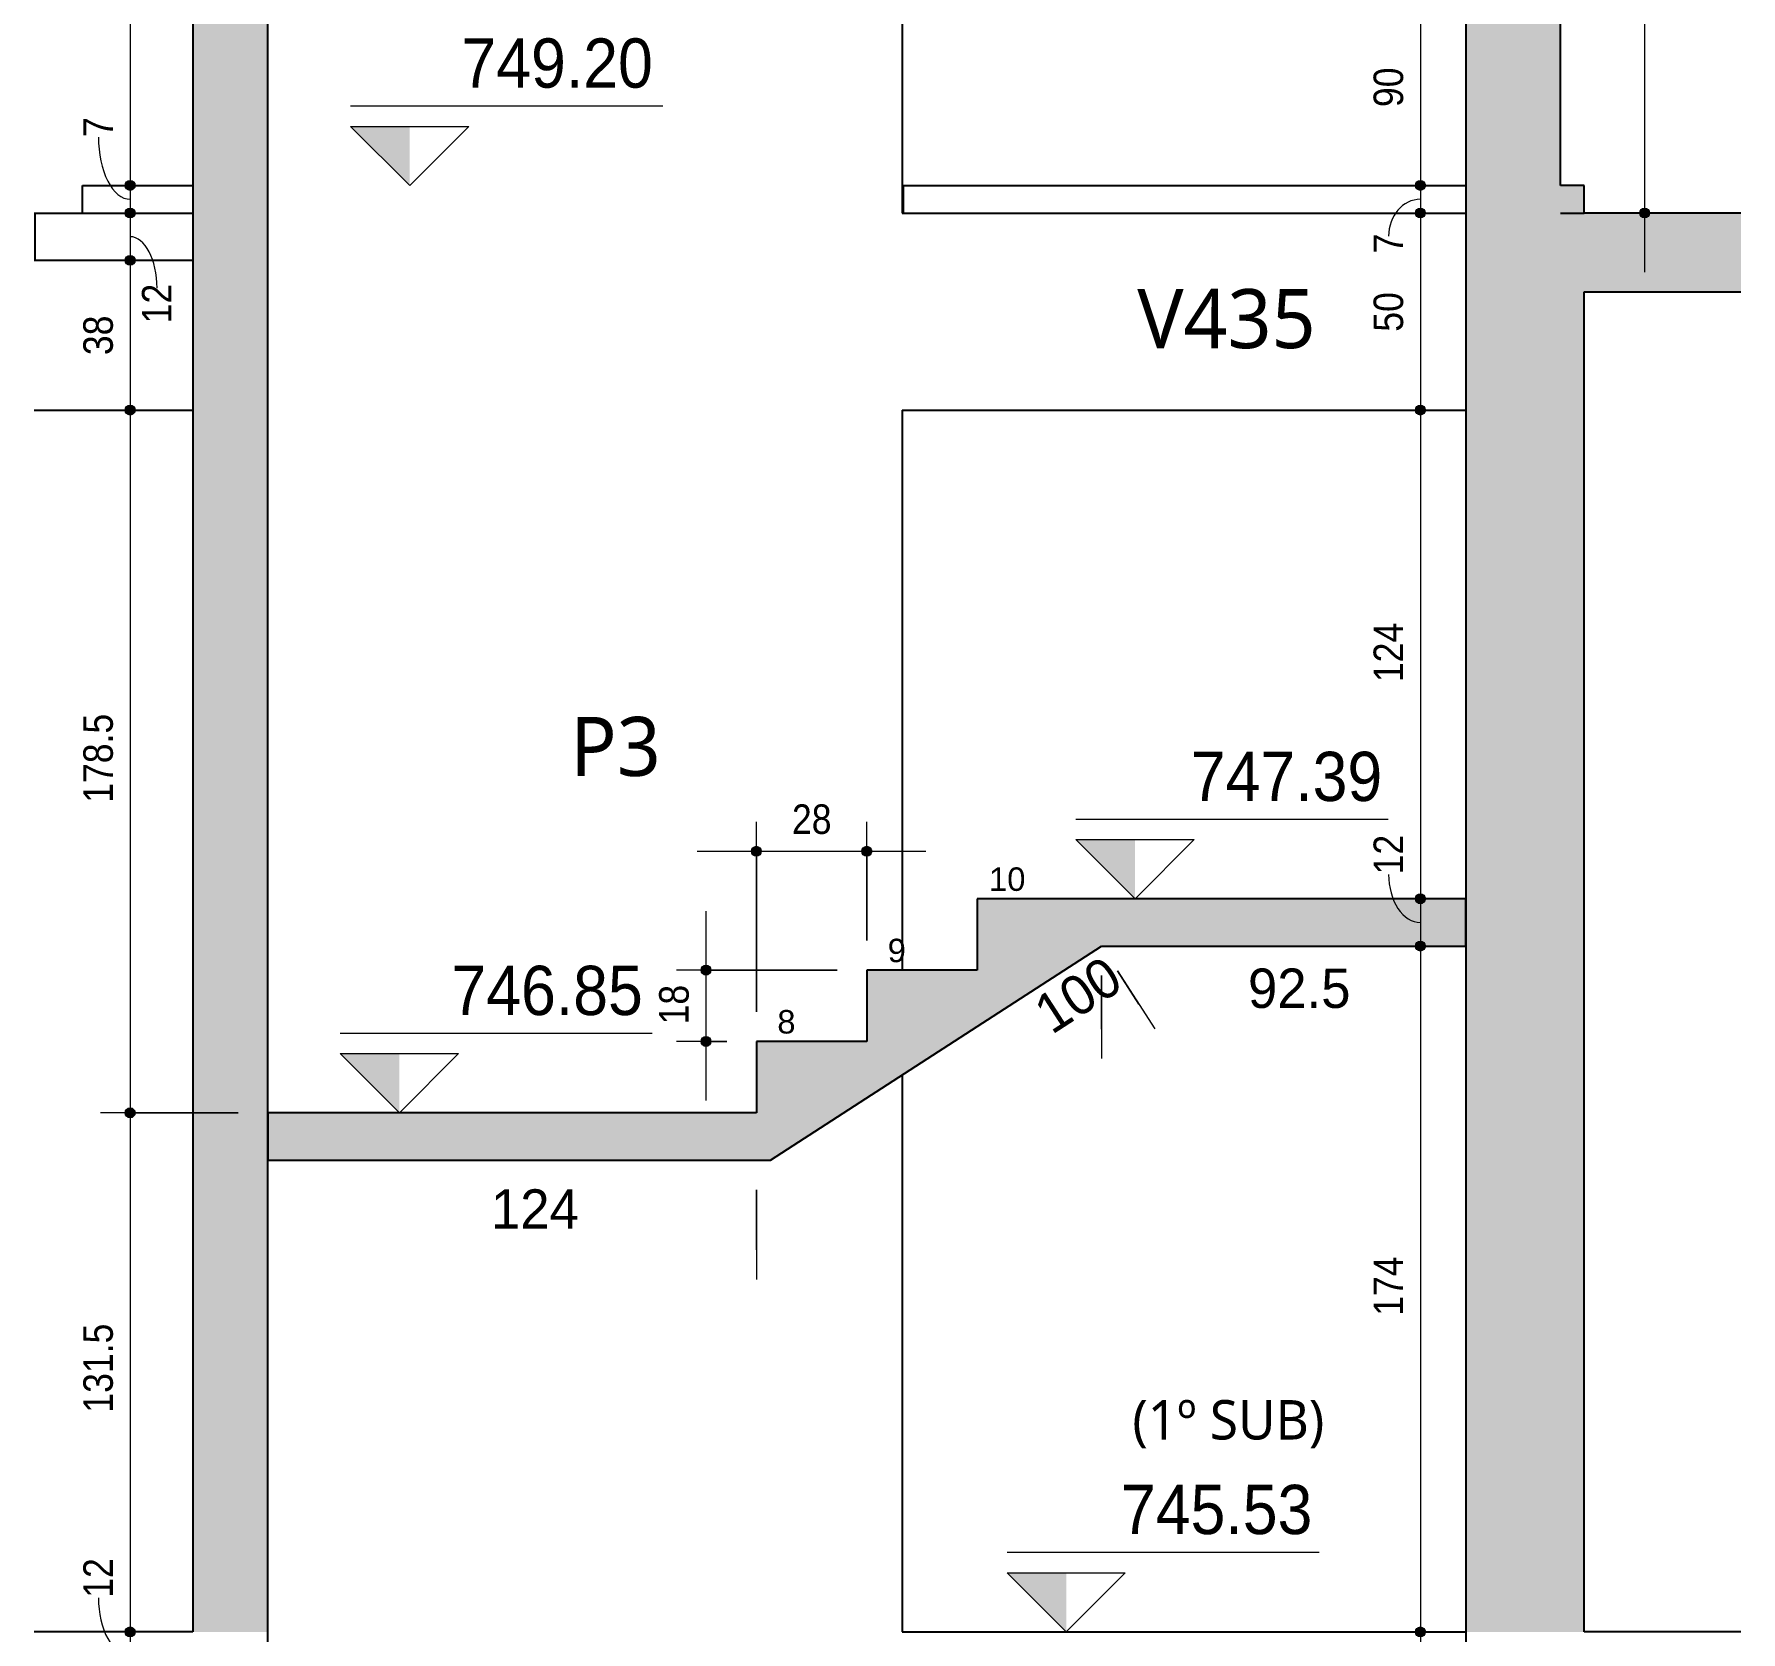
# Model space of a CAD drawing. Header units: centimetres. Extents: x -2136 to 34701, y -1430 to 84208.
# Drawn here: x 29705 to 30138.1, y 74553 to 74958.4 of the extents above; entities that cross this region are included whole.
import ezdxf

# ---------------------------------------------------------------- set-up
doc = ezdxf.new("R2010")
doc.units = ezdxf.units.CM
for name, color, linetype, lineweight in [('A-ANNO-DIMS', 7, 'Continuous', 9), ('A-ANNO-DIMS-50', 7, 'Continuous', 9), ('A-FLOR', 7, 'Continuous', 18), ('G-ANNO-DIMS', 7, 'Continuous', 9), ('G-ANNO-TEXT', 7, 'Continuous', 9), ('S-BEAM', 7, 'Continuous', 18), ('S-BEAM-IDEN', 7, 'Continuous', 9), ('S-COLS', 7, 'Continuous', 18), ('S-COLS-IDEN', 7, 'Continuous', 9), ('S-STRS', 7, 'Continuous', 18), ('S-STRS-ANNO', 7, 'Continuous', 18)]:
    doc.layers.add(name, color=color, linetype=linetype, lineweight=lineweight)
doc.styles.add('Arial', font='arial.ttf', dxfattribs={"height": 5.953125})
doc.styles.add('Fira Sans', font='FiraSans-Regular.ttf', dxfattribs={"width": 0.95, "height": 12.5})
doc.styles.add('Fira Sans_1', font='FiraSans-Regular.ttf', dxfattribs={"height": 10})
doc.styles.add('Fira Sans_2', font='FiraSans-Regular.ttf', dxfattribs={"width": 0.9, "height": 7.5})
doc.styles.add('Gadugi', font='gadugi.ttf', dxfattribs={"height": 15})
doc.styles.add('Gadugi_1', font='gadugi.ttf', dxfattribs={"height": 10})
doc.dimstyles.new('PED_R80_1_5mm_ACIMA_As_ESQ__R00_1', dxfattribs={"dimscale": 30.48, "dimtxt": 10.229846, "dimasz": 0.328084, "dimexe": 0.246063, "dimexo": 0.246063, "dimgap": 0.049213, "dimtad": 1, "dimdec": 1, "dimrnd": 0.5, "dimdsep": 46, "dimtxsty": 'Fira Sans_2', "dimblk1": 'DOTSMALL', "dimblk2": 'DOTSMALL', "dimsah": 1, "dimcen": 0.09, "dimdle": 0.492126, "dimazin": 0, "dimtfac": 1, "dimtdec": 4, "dimtix": 1, "dimtmove": 1, "dimatfit": 3, "dimfxl": 1, "dimtvp": 1, "dimtolj": 1, "dimtzin": 0, "dimarcsym": 2})
doc.dimstyles.new('PED_R80_1_5mm_ACIMA_As_ESQ__R00_2', dxfattribs={"dimscale": 30.48, "dimtxt": 10.229846, "dimasz": 0.328084, "dimexe": 0.246063, "dimexo": 0.246063, "dimgap": 0.049213, "dimtad": 1, "dimdec": 1, "dimrnd": 0.5, "dimdsep": 46, "dimtxsty": 'Fira Sans_2', "dimblk1": 'DOTSMALL', "dimblk2": 'DOTSMALL', "dimsah": 1, "dimcen": 0.09, "dimdle": 0.492126, "dimazin": 0, "dimtfac": 1, "dimtdec": 4, "dimtix": 1, "dimtmove": 2, "dimatfit": 3, "dimfxl": 1, "dimtvp": 1, "dimtolj": 1, "dimtzin": 0, "dimarcsym": 2})
doc.dimstyles.new('PED_R80_1_5mm_ACIMA_As_ESQ__R00_4', dxfattribs={"dimscale": 30.48, "dimtxt": 10.229846, "dimasz": 0.328084, "dimexe": 0.246063, "dimexo": 0.246063, "dimgap": 0.049213, "dimtad": 1, "dimdec": 1, "dimrnd": 0.5, "dimdsep": 46, "dimtxsty": 'Fira Sans_2', "dimblk1": 'DOTSMALL', "dimblk2": 'DOTSMALL', "dimsah": 1, "dimcen": 0.09, "dimdle": 0.492126, "dimazin": 0, "dimtfac": 1, "dimtdec": 4, "dimtix": 1, "dimtmove": 0, "dimatfit": 3, "dimfxl": 1, "dimtvp": 1, "dimtolj": 1, "dimtzin": 0, "dimarcsym": 2})
doc.dimstyles.new('PED_R80_2_0mm_ACIMA_As_ESQ__SEM_LINHA_R00_1', dxfattribs={"dimscale": 30.48, "dimtxt": 13.639794, "dimasz": 0.04101, "dimexe": 0.246063, "dimexo": 0.246063, "dimgap": 0.049213, "dimtad": 0, "dimjust": 2, "dimdec": 1, "dimrnd": 0.5, "dimdsep": 46, "dimtxsty": 'Fira Sans_1', "dimblk1": 'NONE', "dimblk2": 'DOTSMALL', "dimsah": 1, "dimcen": 0.09, "dimdle": 0.492126, "dimse1": 1, "dimsd1": 1, "dimsd2": 1, "dimazin": 0, "dimtfac": 1, "dimtdec": 4, "dimtix": 1, "dimtmove": 2, "dimatfit": 3, "dimfxl": 1, "dimtvp": 1, "dimtolj": 1, "dimtzin": 0, "dimarcsym": 2})

# ---------------------------------------------------------------- blocks, each defined once
blk = doc.blocks.new('Elevações de ponto - SIMBOLO DE NÍVEL-CORTE-2219088-CT 009 K - CORTE E2-E2')
at = {"layer": 'G-ANNO-DIMS'}
blk.add_hatch(color=256, dxfattribs=at).paths.add_polyline_path([(375.2, 73817.56), (375.2, 73802.56), (360.2, 73817.56)], flags=0)
for p, q in [((439.39, 73822.65), (360.2, 73822.65)), ((375.2, 73802.56), (360.2, 73817.56)), ((360.2, 73817.56), (390.2, 73817.56)), ((390.2, 73817.56), (375.2, 73802.56))]:
    blk.add_line(p, q, dxfattribs=at)
blk = doc.blocks.new('DIMBLOCK898-CT 009 K - CORTE E2-E2')
at = {"layer": 'A-ANNO-DIMS-50', "true_color": 0x000032}
h = blk.add_hatch(color=178, dxfattribs=at)
edge = h.paths.add_edge_path(flags=0)
edge.add_arc((29729.35, 75192.01), 1.25, 0, 360)
h = blk.add_hatch(color=178, dxfattribs=at)
edge = h.paths.add_edge_path(flags=0)
edge.add_arc((29729.35, 74920), 1.25, 0, 360)
at = {"layer": 'A-ANNO-DIMS-50', "color": 178, "true_color": 0x000032}
for p, q in [((29723.61, 75192.01), (29736.85, 75192.01)), ((29729.35, 75192.01), (29723.61, 75192.01)), ((29729.35, 75192.01), (29729.35, 74920)), ((29723.61, 74920), (29736.85, 74920)), ((29729.35, 74920), (29723.61, 74920))]:
    blk.add_line(p, q, dxfattribs=at)
for centre in [(29729.35, 75192.01), (29729.35, 74920)]:
    blk.add_circle(centre, 1.25, dxfattribs=at)
at = {"layer": 'A-ANNO-DIMS-50', "color": 0, "insert": (29717.46, 75049.12), "char_height": 7.5, "width": 16.5251, "attachment_point": 1, "rotation": 90, "line_spacing_factor": 1.049215, "style": 'Fira Sans_2'}
blk.add_mtext('272', dxfattribs=at)
blk = doc.blocks.new('_DotSmall')
at = {"color": 0, "linetype": 'ByBlock', "const_width": 0.5}
blk.add_lwpolyline([(-0.0625, 0, 1), (0.0625, 0, 1)], format="xyb", close=True, dxfattribs=at)
blk = doc.blocks.new('DIMBLOCK899-CT 009 K - CORTE E2-E2')
at = {"layer": 'A-ANNO-DIMS-50', "true_color": 0x000032}
h = blk.add_hatch(color=178, dxfattribs=at)
edge = h.paths.add_edge_path(flags=0)
edge.add_arc((29729.35, 74920), 1.25, 0, 360)
h = blk.add_hatch(color=178, dxfattribs=at)
edge = h.paths.add_edge_path(flags=0)
edge.add_arc((29729.35, 74913), 1.25, 0, 360)
at = {"layer": 'A-ANNO-DIMS-50', "color": 178, "true_color": 0x000032}
for p, q in [((29723.61, 74920), (29736.85, 74920)), ((29729.35, 74920), (29723.61, 74920)), ((29729.35, 74920), (29729.35, 74913)), ((29723.61, 74913), (29736.85, 74913)), ((29729.35, 74913), (29723.61, 74913))]:
    blk.add_line(p, q, dxfattribs=at)
for centre in [(29729.35, 74920), (29729.35, 74913)]:
    blk.add_circle(centre, 1.25, dxfattribs=at)
blk.add_ellipse((29729.35, 74932.29), major_axis=(0, 15.79), ratio=0.510207, start_param=1.570796, end_param=3.141593, dxfattribs=at)
at = {"layer": 'A-ANNO-DIMS-50', "color": 0, "insert": (29717.46, 74932.29), "char_height": 7.5, "width": 5.1936, "attachment_point": 1, "rotation": 90, "line_spacing_factor": 1.049215, "style": 'Fira Sans_2'}
blk.add_mtext('7', dxfattribs=at)
blk = doc.blocks.new('DIMBLOCK900-CT 009 K - CORTE E2-E2')
at = {"layer": 'A-ANNO-DIMS-50', "true_color": 0x000032}
h = blk.add_hatch(color=178, dxfattribs=at)
edge = h.paths.add_edge_path(flags=0)
edge.add_arc((29729.35, 74913), 1.25, 0, 360)
h = blk.add_hatch(color=178, dxfattribs=at)
edge = h.paths.add_edge_path(flags=0)
edge.add_arc((29729.35, 74901), 1.25, 0, 360)
at = {"layer": 'A-ANNO-DIMS-50', "color": 178, "true_color": 0x000032}
for p, q in [((29723.61, 74913), (29736.85, 74913)), ((29729.35, 74913), (29723.61, 74913)), ((29729.35, 74913), (29729.35, 74901)), ((29723.61, 74901), (29736.85, 74901)), ((29729.35, 74901), (29723.61, 74901))]:
    blk.add_line(p, q, dxfattribs=at)
for centre in [(29729.35, 74913), (29729.35, 74901)]:
    blk.add_circle(centre, 1.25, dxfattribs=at)
blk.add_ellipse((29729.35, 74893.94), major_axis=(0, 13.06), ratio=0.522267, start_param=4.712389, end_param=6.283185, dxfattribs=at)
at = {"layer": 'A-ANNO-DIMS-50', "color": 0, "insert": (29732.34, 74885.02), "char_height": 7.5, "width": 10.702, "attachment_point": 1, "rotation": 90, "line_spacing_factor": 1.049215, "style": 'Fira Sans_2'}
blk.add_mtext('12', dxfattribs=at)
blk = doc.blocks.new('DIMBLOCK901-CT 009 K - CORTE E2-E2')
at = {"layer": 'A-ANNO-DIMS-50', "true_color": 0x000032}
h = blk.add_hatch(color=178, dxfattribs=at)
edge = h.paths.add_edge_path(flags=0)
edge.add_arc((29729.35, 74901), 1.25, 0, 360)
h = blk.add_hatch(color=178, dxfattribs=at)
edge = h.paths.add_edge_path(flags=0)
edge.add_arc((29729.35, 74863), 1.25, 0, 360)
at = {"layer": 'A-ANNO-DIMS-50', "color": 178, "true_color": 0x000032}
for p, q in [((29723.61, 74901), (29736.85, 74901)), ((29729.35, 74901), (29723.61, 74901)), ((29729.35, 74901), (29729.35, 74863)), ((29723.61, 74863), (29736.85, 74863)), ((29729.35, 74863), (29723.61, 74863))]:
    blk.add_line(p, q, dxfattribs=at)
for centre in [(29729.35, 74901), (29729.35, 74863)]:
    blk.add_circle(centre, 1.25, dxfattribs=at)
at = {"layer": 'A-ANNO-DIMS-50', "color": 0, "insert": (29717.46, 74876.95), "char_height": 7.5, "width": 12.1184, "attachment_point": 1, "rotation": 90, "line_spacing_factor": 1.049215, "style": 'Fira Sans_2'}
blk.add_mtext('38', dxfattribs=at)
blk = doc.blocks.new('DIMBLOCK902-CT 009 K - CORTE E2-E2')
at = {"layer": 'A-ANNO-DIMS-50', "true_color": 0x000032}
h = blk.add_hatch(color=178, dxfattribs=at)
edge = h.paths.add_edge_path(flags=0)
edge.add_arc((29729.35, 74863), 1.25, 0, 360)
h = blk.add_hatch(color=178, dxfattribs=at)
edge = h.paths.add_edge_path(flags=0)
edge.add_arc((29729.35, 74684.7), 1.25, 0, 360)
at = {"layer": 'A-ANNO-DIMS-50', "color": 178, "true_color": 0x000032}
for p, q in [((29723.61, 74863), (29736.85, 74863)), ((29729.35, 74863), (29723.61, 74863)), ((29729.35, 74863), (29729.35, 74684.7)), ((29756.76, 74684.7), (29721.85, 74684.7)), ((29729.35, 74684.7), (29756.76, 74684.7))]:
    blk.add_line(p, q, dxfattribs=at)
for centre in [(29729.35, 74863), (29729.35, 74684.7)]:
    blk.add_circle(centre, 1.25, dxfattribs=at)
at = {"layer": 'A-ANNO-DIMS-50', "color": 0, "insert": (29717.46, 74763.36), "char_height": 7.5, "width": 25.1812, "attachment_point": 1, "rotation": 90, "line_spacing_factor": 1.049215, "style": 'Fira Sans_2'}
blk.add_mtext('178.5', dxfattribs=at)
blk = doc.blocks.new('DIMBLOCK903-CT 009 K - CORTE E2-E2')
at = {"layer": 'A-ANNO-DIMS-50', "true_color": 0x000032}
h = blk.add_hatch(color=178, dxfattribs=at)
edge = h.paths.add_edge_path(flags=0)
edge.add_arc((29729.35, 74684.7), 1.25, 0, 360)
h = blk.add_hatch(color=178, dxfattribs=at)
edge = h.paths.add_edge_path(flags=0)
edge.add_arc((29729.35, 74553), 1.25, 0, 360)
at = {"layer": 'A-ANNO-DIMS-50', "color": 178, "true_color": 0x000032}
for p, q in [((29756.76, 74684.7), (29721.85, 74684.7)), ((29729.35, 74684.7), (29729.35, 74553)), ((29729.35, 74684.7), (29756.76, 74684.7)), ((29723.61, 74553), (29736.85, 74553)), ((29729.35, 74553), (29723.61, 74553))]:
    blk.add_line(p, q, dxfattribs=at)
for centre in [(29729.35, 74684.7), (29729.35, 74553)]:
    blk.add_circle(centre, 1.25, dxfattribs=at)
at = {"layer": 'A-ANNO-DIMS-50', "color": 0, "insert": (29717.46, 74608.62), "char_height": 7.5, "width": 24.5516, "attachment_point": 1, "rotation": 90, "line_spacing_factor": 1.049215, "style": 'Fira Sans_2'}
blk.add_mtext('131.5', dxfattribs=at)
blk = doc.blocks.new('DIMBLOCK904-CT 009 K - CORTE E2-E2')
at = {"layer": 'A-ANNO-DIMS-50', "true_color": 0x000032}
h = blk.add_hatch(color=178, dxfattribs=at)
edge = h.paths.add_edge_path(flags=0)
edge.add_arc((29729.35, 74553), 1.25, 0, 360)
h = blk.add_hatch(color=178, dxfattribs=at)
edge = h.paths.add_edge_path(flags=0)
edge.add_arc((29729.35, 74541), 1.25, 0, 360)
at = {"layer": 'A-ANNO-DIMS-50', "color": 178, "true_color": 0x000032}
for p, q in [((29723.61, 74553), (29736.85, 74553)), ((29729.35, 74553), (29723.61, 74553)), ((29729.35, 74553), (29729.35, 74541)), ((29723.61, 74541), (29736.85, 74541)), ((29729.35, 74541), (29723.61, 74541))]:
    blk.add_line(p, q, dxfattribs=at)
for centre in [(29729.35, 74553), (29729.35, 74541)]:
    blk.add_circle(centre, 1.25, dxfattribs=at)
blk.add_ellipse((29729.35, 74561.66), major_axis=(0, 14.66), ratio=0.549693, start_param=1.570796, end_param=3.141593, dxfattribs=at)
at = {"layer": 'A-ANNO-DIMS-50', "color": 0, "insert": (29717.46, 74561.66), "char_height": 7.5, "width": 10.702, "attachment_point": 1, "rotation": 90, "line_spacing_factor": 1.049215, "style": 'Fira Sans_2'}
blk.add_mtext('12', dxfattribs=at)
blk = doc.blocks.new('DIMBLOCK921-CT 009 K - CORTE E2-E2')
at = {"layer": 'A-ANNO-DIMS-50', "true_color": 0x000032}
h = blk.add_hatch(color=178, dxfattribs=at)
edge = h.paths.add_edge_path(flags=0)
edge.add_arc((29888.26, 74751.07), 1.25, 0, 360)
h = blk.add_hatch(color=178, dxfattribs=at)
edge = h.paths.add_edge_path(flags=0)
edge.add_arc((29916.26, 74751.07), 1.25, 0, 360)
at = {"layer": 'A-ANNO-DIMS-50', "color": 178, "true_color": 0x000032}
for p, q in [((29888.26, 74710.3), (29888.26, 74758.57)), ((29916.26, 74728.4), (29916.26, 74758.57)), ((29873.26, 74751.07), (29931.26, 74751.07)), ((29888.26, 74751.07), (29888.26, 74710.3)), ((29916.26, 74751.07), (29916.26, 74728.4))]:
    blk.add_line(p, q, dxfattribs=at)
for centre in [(29888.26, 74751.07), (29916.26, 74751.07)]:
    blk.add_circle(centre, 1.25, dxfattribs=at)
at = {"layer": 'A-ANNO-DIMS-50', "color": 0, "insert": (29897.28, 74762.96), "char_height": 7.5, "width": 11.9611, "attachment_point": 1, "line_spacing_factor": 1.049215, "style": 'Fira Sans_2'}
blk.add_mtext('28', dxfattribs=at)
blk = doc.blocks.new('DIMBLOCK922-CT 009 K - CORTE E2-E2')
at = {"layer": 'A-ANNO-DIMS-50', "true_color": 0x000032}
h = blk.add_hatch(color=178, dxfattribs=at)
edge = h.paths.add_edge_path(flags=0)
edge.add_arc((29875.47, 74720.9), 1.25, 0, 360)
h = blk.add_hatch(color=178, dxfattribs=at)
edge = h.paths.add_edge_path(flags=0)
edge.add_arc((29875.47, 74702.8), 1.25, 0, 360)
at = {"layer": 'A-ANNO-DIMS-50', "color": 178, "true_color": 0x000032}
for p, q in [((29875.47, 74735.9), (29875.47, 74687.8)), ((29908.76, 74720.9), (29867.97, 74720.9)), ((29875.47, 74720.9), (29908.76, 74720.9)), ((29880.76, 74702.8), (29867.97, 74702.8)), ((29875.47, 74702.8), (29880.76, 74702.8))]:
    blk.add_line(p, q, dxfattribs=at)
for centre in [(29875.47, 74720.9), (29875.47, 74702.8)]:
    blk.add_circle(centre, 1.25, dxfattribs=at)
at = {"layer": 'A-ANNO-DIMS-50', "color": 0, "insert": (29863.58, 74707.13), "char_height": 7.5, "width": 11.3315, "attachment_point": 1, "rotation": 90, "line_spacing_factor": 1.049215, "style": 'Fira Sans_2'}
blk.add_mtext('18', dxfattribs=at)
blk = doc.blocks.new('DIMBLOCK964-CT 009 K - CORTE E2-E2')
at = {"layer": 'A-ANNO-DIMS-50', "color": 7, "true_color": 0xffffff}
for p, q in [((29975.8, 74719.5), (29975.8, 74698.46)), ((29975.8, 74705.96), (29975.8, 74719.5))]:
    blk.add_line(p, q, dxfattribs=at)
at = {"layer": 'A-ANNO-DIMS-50', "color": 0, "insert": (30012.99, 74721.31), "char_height": 10, "width": 30.8469, "attachment_point": 1, "line_spacing_factor": 1.049215, "style": 'Fira Sans_1'}
blk.add_mtext('92.5', dxfattribs=at)
blk = doc.blocks.new('_None')
blk = doc.blocks.new('DIMBLOCK966-CT 009 K - CORTE E2-E2')
at = {"layer": 'A-ANNO-DIMS-50', "color": 7, "true_color": 0xffffff}
for p, q in [((29888.26, 74665.2), (29888.26, 74642.45)), ((29888.26, 74649.95), (29888.26, 74665.2))]:
    blk.add_line(p, q, dxfattribs=at)
at = {"layer": 'A-ANNO-DIMS-50', "color": 0, "insert": (29820.9, 74665.29), "char_height": 10, "width": 25.391, "attachment_point": 1, "line_spacing_factor": 1.049215, "style": 'Fira Sans_1'}
blk.add_mtext('124', dxfattribs=at)
blk = doc.blocks.new('DIMBLOCK968-CT 009 K - CORTE E2-E2')
at = {"layer": 'A-ANNO-DIMS-50', "color": 7, "true_color": 0xffffff}
for p, q in [((29979.87, 74720.7), (29989.37, 74706.02)), ((29985.3, 74712.31), (29979.87, 74720.7))]:
    blk.add_line(p, q, dxfattribs=at)
at = {"layer": 'A-ANNO-DIMS-50', "color": 0, "insert": (29957.75, 74712.78), "char_height": 10, "width": 26.8599, "attachment_point": 1, "rotation": 32.8796, "line_spacing_factor": 1.049215, "style": 'Fira Sans_1'}
blk.add_mtext('100', dxfattribs=at)
blk = doc.blocks.new('DIMBLOCK999-CT 009 K - CORTE E2-E2')
at = {"layer": 'A-ANNO-DIMS-50', "true_color": 0x000032}
h = blk.add_hatch(color=178, dxfattribs=at)
edge = h.paths.add_edge_path(flags=0)
edge.add_arc((30056.75, 75010), 1.25, 0, 360)
h = blk.add_hatch(color=178, dxfattribs=at)
edge = h.paths.add_edge_path(flags=0)
edge.add_arc((30056.75, 74920), 1.25, 0, 360)
at = {"layer": 'A-ANNO-DIMS-50', "color": 178, "true_color": 0x000032}
for p, q in [((30051.02, 75010), (30064.25, 75010)), ((30056.75, 75010), (30051.02, 75010)), ((30056.75, 75010), (30056.75, 74920)), ((30051.02, 74920), (30064.25, 74920)), ((30056.75, 74920), (30051.02, 74920))]:
    blk.add_line(p, q, dxfattribs=at)
for centre in [(30056.75, 75010), (30056.75, 74920)]:
    blk.add_circle(centre, 1.25, dxfattribs=at)
at = {"layer": 'A-ANNO-DIMS-50', "color": 0, "insert": (30044.86, 74939.89), "char_height": 7.5, "width": 12.5906, "attachment_point": 1, "rotation": 90, "line_spacing_factor": 1.049215, "style": 'Fira Sans_2'}
blk.add_mtext('90', dxfattribs=at)
blk = doc.blocks.new('DIMBLOCK1000-CT 009 K - CORTE E2-E2')
at = {"layer": 'A-ANNO-DIMS-50', "true_color": 0x000032}
h = blk.add_hatch(color=178, dxfattribs=at)
edge = h.paths.add_edge_path(flags=0)
edge.add_arc((30056.75, 74920), 1.25, 0, 360)
h = blk.add_hatch(color=178, dxfattribs=at)
edge = h.paths.add_edge_path(flags=0)
edge.add_arc((30056.75, 74913), 1.25, 0, 360)
at = {"layer": 'A-ANNO-DIMS-50', "color": 178, "true_color": 0x000032}
for p, q in [((30051.02, 74920), (30064.25, 74920)), ((30056.75, 74920), (30051.02, 74920)), ((30056.75, 74920), (30056.75, 74913)), ((30051.02, 74913), (30064.25, 74913)), ((30056.75, 74913), (30051.02, 74913))]:
    blk.add_line(p, q, dxfattribs=at)
for centre in [(30056.75, 74920), (30056.75, 74913)]:
    blk.add_circle(centre, 1.25, dxfattribs=at)
blk.add_ellipse((30056.75, 74907.1), major_axis=(0, 9.4), ratio=0.857097, start_param=0, end_param=1.570796, dxfattribs=at)
at = {"layer": 'A-ANNO-DIMS-50', "color": 0, "insert": (30044.86, 74902.77), "char_height": 7.5, "width": 5.1936, "attachment_point": 1, "rotation": 90, "line_spacing_factor": 1.049215, "style": 'Fira Sans_2'}
blk.add_mtext('7', dxfattribs=at)
blk = doc.blocks.new('DIMBLOCK1001-CT 009 K - CORTE E2-E2')
at = {"layer": 'A-ANNO-DIMS-50', "true_color": 0x000032}
h = blk.add_hatch(color=178, dxfattribs=at)
edge = h.paths.add_edge_path(flags=0)
edge.add_arc((30056.75, 74913), 1.25, 0, 360)
h = blk.add_hatch(color=178, dxfattribs=at)
edge = h.paths.add_edge_path(flags=0)
edge.add_arc((30056.75, 74863), 1.25, 0, 360)
at = {"layer": 'A-ANNO-DIMS-50', "color": 178, "true_color": 0x000032}
for p, q in [((30051.02, 74913), (30064.25, 74913)), ((30056.75, 74913), (30051.02, 74913)), ((30056.75, 74913), (30056.75, 74863)), ((30051.02, 74863), (30064.25, 74863)), ((30056.75, 74863), (30051.02, 74863))]:
    blk.add_line(p, q, dxfattribs=at)
for centre in [(30056.75, 74913), (30056.75, 74863)]:
    blk.add_circle(centre, 1.25, dxfattribs=at)
at = {"layer": 'A-ANNO-DIMS-50', "color": 0, "insert": (30044.86, 74882.89), "char_height": 7.5, "width": 12.2758, "attachment_point": 1, "rotation": 90, "line_spacing_factor": 1.049215, "style": 'Fira Sans_2'}
blk.add_mtext('50', dxfattribs=at)
blk = doc.blocks.new('DIMBLOCK1002-CT 009 K - CORTE E2-E2')
at = {"layer": 'A-ANNO-DIMS-50', "true_color": 0x000032}
h = blk.add_hatch(color=178, dxfattribs=at)
edge = h.paths.add_edge_path(flags=0)
edge.add_arc((30056.75, 74863), 1.25, 0, 360)
h = blk.add_hatch(color=178, dxfattribs=at)
edge = h.paths.add_edge_path(flags=0)
edge.add_arc((30056.75, 74739), 1.25, 0, 360)
at = {"layer": 'A-ANNO-DIMS-50', "color": 178, "true_color": 0x000032}
for p, q in [((30051.02, 74863), (30064.25, 74863)), ((30056.75, 74863), (30051.02, 74863)), ((30056.75, 74863), (30056.75, 74739)), ((30051.02, 74739), (30064.25, 74739)), ((30056.75, 74739), (30051.02, 74739))]:
    blk.add_line(p, q, dxfattribs=at)
for centre in [(30056.75, 74863), (30056.75, 74739)]:
    blk.add_circle(centre, 1.25, dxfattribs=at)
at = {"layer": 'A-ANNO-DIMS-50', "color": 0, "insert": (30044.86, 74793.98), "char_height": 7.5, "width": 16.8399, "attachment_point": 1, "rotation": 90, "line_spacing_factor": 1.049215, "style": 'Fira Sans_2'}
blk.add_mtext('124', dxfattribs=at)
blk = doc.blocks.new('DIMBLOCK1003-CT 009 K - CORTE E2-E2')
at = {"layer": 'A-ANNO-DIMS-50', "true_color": 0x000032}
h = blk.add_hatch(color=178, dxfattribs=at)
edge = h.paths.add_edge_path(flags=0)
edge.add_arc((30056.75, 74739), 1.25, 0, 360)
h = blk.add_hatch(color=178, dxfattribs=at)
edge = h.paths.add_edge_path(flags=0)
edge.add_arc((30056.75, 74727), 1.25, 0, 360)
at = {"layer": 'A-ANNO-DIMS-50', "color": 178, "true_color": 0x000032}
for p, q in [((30051.02, 74739), (30064.25, 74739)), ((30056.75, 74739), (30051.02, 74739)), ((30056.75, 74739), (30056.75, 74727)), ((30051.02, 74727), (30064.25, 74727)), ((30056.75, 74727), (30051.02, 74727))]:
    blk.add_line(p, q, dxfattribs=at)
for centre in [(30056.75, 74739), (30056.75, 74727)]:
    blk.add_circle(centre, 1.25, dxfattribs=at)
blk.add_ellipse((30056.75, 74745.2), major_axis=(0, 12.2), ratio=0.660382, start_param=1.570796, end_param=3.141593, dxfattribs=at)
at = {"layer": 'A-ANNO-DIMS-50', "color": 0, "insert": (30044.86, 74745.2), "char_height": 7.5, "width": 10.702, "attachment_point": 1, "rotation": 90, "line_spacing_factor": 1.049215, "style": 'Fira Sans_2'}
blk.add_mtext('12', dxfattribs=at)
blk = doc.blocks.new('DIMBLOCK1004-CT 009 K - CORTE E2-E2')
at = {"layer": 'A-ANNO-DIMS-50', "true_color": 0x000032}
h = blk.add_hatch(color=178, dxfattribs=at)
edge = h.paths.add_edge_path(flags=0)
edge.add_arc((30056.75, 74727), 1.25, 0, 360)
h = blk.add_hatch(color=178, dxfattribs=at)
edge = h.paths.add_edge_path(flags=0)
edge.add_arc((30056.75, 74553), 1.25, 0, 360)
at = {"layer": 'A-ANNO-DIMS-50', "color": 178, "true_color": 0x000032}
for p, q in [((30051.02, 74727), (30064.25, 74727)), ((30056.75, 74727), (30051.02, 74727)), ((30056.75, 74727), (30056.75, 74553)), ((30051.02, 74553), (30064.25, 74553)), ((30056.75, 74553), (30051.02, 74553))]:
    blk.add_line(p, q, dxfattribs=at)
for centre in [(30056.75, 74727), (30056.75, 74553)]:
    blk.add_circle(centre, 1.25, dxfattribs=at)
at = {"layer": 'A-ANNO-DIMS-50', "color": 0, "insert": (30044.86, 74633.18), "char_height": 7.5, "width": 16.3678, "attachment_point": 1, "rotation": 90, "line_spacing_factor": 1.049215, "style": 'Fira Sans_2'}
blk.add_mtext('174', dxfattribs=at)
blk = doc.blocks.new('DIMBLOCK1005-CT 009 K - CORTE E2-E2')
at = {"layer": 'A-ANNO-DIMS-50', "true_color": 0x000032}
h = blk.add_hatch(color=178, dxfattribs=at)
edge = h.paths.add_edge_path(flags=0)
edge.add_arc((30056.75, 74553), 1.25, 0, 360)
h = blk.add_hatch(color=178, dxfattribs=at)
edge = h.paths.add_edge_path(flags=0)
edge.add_arc((30056.75, 74490), 1.25, 0, 360)
at = {"layer": 'A-ANNO-DIMS-50', "color": 178, "true_color": 0x000032}
for p, q in [((30051.02, 74553), (30064.25, 74553)), ((30056.75, 74553), (30051.02, 74553)), ((30056.75, 74553), (30056.75, 74490)), ((30051.02, 74490), (30064.25, 74490)), ((30056.75, 74490), (30051.02, 74490))]:
    blk.add_line(p, q, dxfattribs=at)
for centre in [(30056.75, 74553), (30056.75, 74490)]:
    blk.add_circle(centre, 1.25, dxfattribs=at)
at = {"layer": 'A-ANNO-DIMS-50', "color": 0, "insert": (30044.86, 74516.52), "char_height": 7.5, "width": 11.9611, "attachment_point": 1, "rotation": 90, "line_spacing_factor": 1.049215, "style": 'Fira Sans_2'}
blk.add_mtext('63', dxfattribs=at)
blk = doc.blocks.new('DIMBLOCK1019-CT 009 K - CORTE E2-E2')
at = {"layer": 'A-ANNO-DIMS-50', "true_color": 0x000032}
h = blk.add_hatch(color=178, dxfattribs=at)
edge = h.paths.add_edge_path(flags=0)
edge.add_arc((30113.63, 75024), 1.25, 0, 360)
h = blk.add_hatch(color=178, dxfattribs=at)
edge = h.paths.add_edge_path(flags=0)
edge.add_arc((30113.63, 74913), 1.25, 0, 360)
at = {"layer": 'A-ANNO-DIMS-50', "color": 178, "true_color": 0x000032}
for p, q in [((30075.76, 75024), (30121.13, 75024)), ((30113.63, 75024), (30075.76, 75024)), ((30113.63, 75024), (30113.63, 74898)), ((30107.9, 74913), (30121.13, 74913)), ((30113.63, 74913), (30107.9, 74913))]:
    blk.add_line(p, q, dxfattribs=at)
for centre in [(30113.63, 75024), (30113.63, 74913)]:
    blk.add_circle(centre, 1.25, dxfattribs=at)
at = {"layer": 'A-ANNO-DIMS-50', "color": 0, "insert": (30101.75, 74962.21), "char_height": 7.5, "width": 15.1087, "attachment_point": 1, "rotation": 90, "line_spacing_factor": 1.049215, "style": 'Fira Sans_2'}
blk.add_mtext('111', dxfattribs=at)

msp = doc.modelspace()

# ---------------------------------------------------------------- hatches: boundary and pattern name
at = {"layer": 'A-FLOR', "true_color": 0xa6a6a6}
for points in [[(29705.26, 74901), (29705.26, 74913), (29704.99, 74913), (29704.99, 74901)], [(30138.06, 74893), (30138.06, 74913), (30098.26, 74913), (30098.26, 74893)]]:
    msp.add_hatch(color=253, dxfattribs=at).paths.add_polyline_path(points, flags=0)
at = {"layer": 'S-BEAM', "true_color": 0xa6a6a6}
msp.add_hatch(color=253, dxfattribs=at).paths.add_polyline_path([(30092.26, 74913), (30098.26, 74913), (30098.26, 74920), (30092.26, 74920)], flags=0)
at = {"layer": 'S-COLS', "true_color": 0xa6a6a6}
for points in [[(29745.26, 74913), (29764.26, 74913), (29764.26, 75255), (29745.26, 75255), (29745.26, 74993.23)], [(30073.26, 74913), (30092.26, 74913), (30092.26, 75255), (30068.26, 75255), (30068.26, 74913)], [(29745.26, 74553), (29764.26, 74553), (29764.26, 74913), (29745.26, 74913), (29745.26, 74557.71)], [(30068.26, 74553), (30098.26, 74553), (30098.26, 74913), (30068.26, 74913), (30068.26, 74557.71)]]:
    msp.add_hatch(color=253, dxfattribs=at).paths.add_polyline_path(points, flags=0)
at = {"layer": 'S-STRS', "true_color": 0xa6a6a6}
for points in [[(29944.26, 74706.61), (29975.8, 74727), (30068.26, 74727), (30068.26, 74739), (29944.26, 74739), (29944.26, 74720.9)], [(29891.8, 74672.7), (29944.26, 74706.61), (29944.26, 74720.9), (29916.26, 74720.9), (29916.26, 74702.8), (29888.26, 74702.8), (29888.26, 74672.7)], [(29888.26, 74672.7), (29888.26, 74684.7), (29764.26, 74684.7), (29764.26, 74672.7), (29826.43, 74672.7)]]:
    msp.add_hatch(color=253, dxfattribs=at).paths.add_polyline_path(points, flags=0)

# ---------------------------------------------------------------- linework, layer by layer
at = {"layer": 'A-FLOR', "lineweight": 25}
for p, q in [((29717.26, 74920), (29745.26, 74920)), ((29717.26, 74913), (29717.26, 74920)), ((29925.26, 74920), (30068.26, 74920)), ((29925.54, 74920), (29925.54, 74913)), ((29704.99, 74913), (29745.26, 74913)), ((29705.26, 74901), (29705.26, 74913)), ((30138.06, 74913), (30098.26, 74913)), ((29745.26, 74901), (29704.99, 74901)), ((30098.26, 74893), (30138.06, 74893)), ((29745.26, 74553), (29704.99, 74553)), ((30138.06, 74553), (30098.26, 74553))]:
    msp.add_line(p, q, dxfattribs=at)
at = {"layer": 'S-BEAM', "lineweight": 25}
for p, q in [((30098.26, 74920), (30092.26, 74920)), ((30098.26, 74913), (30098.26, 74920)), ((29925.26, 74913), (30068.26, 74913)), ((30092.26, 74913), (30098.26, 74913)), ((29704.99, 74863), (29745.26, 74863)), ((29925.26, 74863), (30068.26, 74863)), ((29925.26, 74553), (30068.26, 74553))]:
    msp.add_line(p, q, dxfattribs=at)
at = {"layer": 'S-COLS', "lineweight": 25}
for p, q in [((29745.26, 75255), (29745.26, 74913)), ((29764.26, 74913), (29764.26, 75255)), ((29925.26, 75255), (29925.26, 74913)), ((30068.26, 75255), (30068.26, 74913)), ((30092.26, 74920), (30092.26, 75241)), ((29745.26, 74913), (29745.26, 74553)), ((29764.26, 74553), (29764.26, 74913)), ((30068.26, 74913), (30068.26, 74553)), ((30098.26, 74553), (30098.26, 74893)), ((29925.26, 74863), (29925.26, 74720.9)), ((29925.26, 74694.33), (29925.26, 74553)), ((29764.26, 74265), (29764.26, 74553)), ((30068.26, 74553), (30068.26, 74265))]:
    msp.add_line(p, q, dxfattribs=at)
at = {"layer": 'S-STRS', "lineweight": 25}
for p, q in [((30068.26, 74739), (29944.26, 74739)), ((29944.26, 74739), (29944.26, 74720.9)), ((30068.26, 74727), (30068.26, 74739)), ((29944.26, 74706.61), (29975.8, 74727)), ((29975.8, 74727), (30068.26, 74727)), ((29944.26, 74720.9), (29916.26, 74720.9)), ((29916.26, 74720.9), (29916.26, 74702.8)), ((29891.8, 74672.7), (29944.26, 74706.61)), ((29916.26, 74702.8), (29888.26, 74702.8)), ((29888.26, 74702.8), (29888.26, 74684.7)), ((29888.26, 74684.7), (29764.26, 74684.7)), ((29764.26, 74684.7), (29764.26, 74672.7)), ((29764.26, 74672.7), (29888.26, 74672.7)), ((29888.26, 74672.7), (29891.8, 74672.7))]:
    msp.add_line(p, q, dxfattribs=at)

# ---------------------------------------------------------------- block references
at = {"layer": 'G-ANNO-DIMS'}
for p in [(29425.09, 1117.44), (29609.14, 936.45), (29422.46, 882.15), (29591.67, 750.45)]:
    msp.add_blockref('Elevações de ponto - SIMBOLO DE NÍVEL-CORTE-2219088-CT 009 K - CORTE E2-E2', p, dxfattribs=at)

# ---------------------------------------------------------------- texts
at = {"layer": 'G-ANNO-DIMS', "char_height": 12.5, "attachment_point": 1, "line_spacing_factor": 1.049215, "style": 'Fira Sans'}
for s, insert, width in [('749.20', (29813.41, 74957.31), 58.5118), ('747.39', (29998.49, 74776.31), 56.0567), ('746.85', (29810.87, 74722.01), 58.3072), ('745.53', (29980.76, 74590.31), 56.6705)]:
    msp.add_mtext(s, dxfattribs=dict(at, insert=insert, width=width))
at = {"layer": 'G-ANNO-TEXT', "insert": (29983.67, 74611.81), "char_height": 10, "width": 63.3333, "attachment_point": 1, "style": 'Gadugi_1'}
msp.add_mtext('(1º SUB)', dxfattribs=at)
at = {"layer": 'S-BEAM-IDEN', "insert": (29984.92, 74893.71), "char_height": 15, "width": 58.1223, "attachment_point": 1, "style": 'Gadugi'}
msp.add_mtext('V435', dxfattribs=at)
at = {"layer": 'S-COLS-IDEN', "insert": (29841.01, 74785.17), "char_height": 15, "width": 28.4599, "attachment_point": 1, "style": 'Gadugi'}
msp.add_mtext('P3', dxfattribs=at)
at = {"layer": 'S-STRS-ANNO', "attachment_point": 1, "line_spacing_factor": 0.941778, "style": 'Arial'}
for s, insert, char_height, width in [('10', (29947.28, 74746.97), 5.953, 10.9888), ('9', (29921.57, 74728.87), 5.95, 5.4944), ('8', (29893.57, 74710.77), 5.95, 5.4944)]:
    msp.add_mtext(s, dxfattribs=dict(at, insert=insert, char_height=char_height, width=width))

# ---------------------------------------------------------------- dimensions: what is measured, and where the dimension line sits
at = {"layer": 'A-ANNO-DIMS', "color": 178, "true_color": 0x000032}
for base, p1, p2, override, picture, middle in [((29729.35, 74920), (29731.11, 75192.01), (29731.11, 74920), {"dimpost": '<>', "dimfxl": 272.005}, 'DIMBLOCK898-CT 009 K - CORTE E2-E2', (29724.04, 75056)), ((30113.63, 74913), (30068.26, 75024), (30115.4, 74913), {"dimpost": '<>', "dimfxl": 120.59602}, 'DIMBLOCK1019-CT 009 K - CORTE E2-E2', (30108.38, 74968.5)), ((30056.75, 74863), (30058.52, 74913), (30058.52, 74863), {"dimpost": '<>', "dimfxl": 50}, 'DIMBLOCK1001-CT 009 K - CORTE E2-E2', (30051.43, 74888)), ((29729.35, 74863), (29731.11, 74901), (29731.11, 74863), {"dimpost": '<>', "dimfxl": 38}, 'DIMBLOCK901-CT 009 K - CORTE E2-E2', (29724.03, 74882)), ((29729.35, 74684.7), (29731.11, 74863), (29764.26, 74684.7), {"dimpost": '<>', "dimfxl": 181.353165}, 'DIMBLOCK902-CT 009 K - CORTE E2-E2', (29724.03, 74773.85)), ((30056.75, 74739), (30058.52, 74863), (30058.52, 74739), {"dimpost": '<>', "dimfxl": 123.9985}, 'DIMBLOCK1002-CT 009 K - CORTE E2-E2', (30051.5, 74801)), ((29875.47, 74702.8), (29916.26, 74720.9), (29888.26, 74702.8), {"dimpost": '<>', "dimfxl": 33.340734}, 'DIMBLOCK922-CT 009 K - CORTE E2-E2', (29870.15, 74711.85)), ((30056.75, 74553), (30058.52, 74727), (30058.52, 74553), {"dimpost": '<>', "dimfxl": 173.9985}, 'DIMBLOCK1004-CT 009 K - CORTE E2-E2', (30051.44, 74640)), ((29729.35, 74553), (29764.26, 74684.7), (29731.11, 74553), {"dimpost": '<>', "dimfxl": 135.80644}, 'DIMBLOCK903-CT 009 K - CORTE E2-E2', (29724.03, 74618.85)), ((30056.75, 74490), (30058.52, 74553), (30058.52, 74490), {"dimpost": '<>', "dimfxl": 63}, 'DIMBLOCK1005-CT 009 K - CORTE E2-E2', (30051.43, 74521.5))]:
    dim = msp.add_linear_dim(base=base, p1=p1, p2=p2, angle=90, dimstyle='PED_R80_1_5mm_ACIMA_As_ESQ__R00_4', override=override, dxfattribs=at)
    dim.commit()
    dim.dimension.update_dxf_attribs({"geometry": picture, "text_midpoint": middle})
for base, p1, p2, dimstyle, override, picture, middle in [((30056.75, 74920), (30058.52, 75010), (30058.52, 74920), 'PED_R80_1_5mm_ACIMA_As_ESQ__R00_2', {"dimpost": '<>', "dimfxl": 90.001316}, 'DIMBLOCK999-CT 009 K - CORTE E2-E2', (30049.86, 74946.19)), ((29729.35, 74913), (29731.11, 74920), (29731.11, 74913), 'PED_R80_1_5mm_ACIMA_As_ESQ__R00_1', {"dimpost": '<>', "dimfxl": 7}, 'DIMBLOCK899-CT 009 K - CORTE E2-E2', (29722.46, 74934.89)), ((30056.75, 74913), (30058.52, 74920), (30058.52, 74913), 'PED_R80_1_5mm_ACIMA_As_ESQ__R00_1', {"dimpost": '<>', "dimfxl": 7}, 'DIMBLOCK1000-CT 009 K - CORTE E2-E2', (30049.86, 74905.37)), ((29729.35, 74901), (29731.11, 74913), (29731.11, 74901), 'PED_R80_1_5mm_ACIMA_As_ESQ__R00_1', {"dimpost": '<>', "dimfxl": 12}, 'DIMBLOCK900-CT 009 K - CORTE E2-E2', (29737.34, 74890.37)), ((30056.75, 74727), (30058.52, 74739), (30058.52, 74727), 'PED_R80_1_5mm_ACIMA_As_ESQ__R00_1', {"dimpost": '<>', "dimfxl": 12}, 'DIMBLOCK1003-CT 009 K - CORTE E2-E2', (30049.86, 74750.55)), ((29729.35, 74541), (29731.11, 74553), (29731.11, 74541), 'PED_R80_1_5mm_ACIMA_As_ESQ__R00_1', {"dimpost": '<>', "dimfxl": 12}, 'DIMBLOCK904-CT 009 K - CORTE E2-E2', (29722.46, 74567.01))]:
    dim = msp.add_linear_dim(base=base, p1=p1, p2=p2, angle=90, dimstyle=dimstyle, override=override, dxfattribs=at)
    dim.commit()
    dim.dimension.update_dxf_attribs({"geometry": picture, "text_midpoint": middle, "dimtype": 160, "text_rotation": 90})
dim = msp.add_linear_dim(base=(29916.26, 74751.07), p1=(29888.26, 74702.8), p2=(29916.26, 74720.9), dimstyle='PED_R80_1_5mm_ACIMA_As_ESQ__R00_4', override={"dimpost": '<>', "dimfxl": 33.340734}, dxfattribs=at)
dim.commit()
dim.dimension.update_dxf_attribs({"geometry": 'DIMBLOCK921-CT 009 K - CORTE E2-E2', "text_midpoint": (29902.26, 74756.39)})
at = {"layer": 'A-ANNO-DIMS', "color": 7, "true_color": 0xffffff}
dim = msp.add_linear_dim(base=(29985.3, 74712.31), p1=(29891.8, 74672.7), p2=(29975.8, 74727), angle=32.8796, dimstyle='PED_R80_2_0mm_ACIMA_As_ESQ__SEM_LINHA_R00_1', override={"dimpost": '<>', "dimfxl": 100.022203}, dxfattribs=at)
dim.commit()
dim.dimension.update_dxf_attribs({"geometry": 'DIMBLOCK968-CT 009 K - CORTE E2-E2', "text_midpoint": (29972.65, 74714.47), "dimtype": 160, "text_rotation": 32.8796})
for base, p1, p2, override, picture, middle in [((29975.8, 74705.96), (30068.26, 74704.2), (29975.8, 74727), {"dimpost": '<>', "dimfxl": 95.232158}, 'DIMBLOCK964-CT 009 K - CORTE E2-E2', (30028.41, 74714.65)), ((29888.26, 74649.95), (29764.26, 74651.72), (29888.26, 74672.7), {"dimpost": '<>', "dimfxl": 125.761175}, 'DIMBLOCK966-CT 009 K - CORTE E2-E2', (29833.6, 74658.63))]:
    dim = msp.add_linear_dim(base=base, p1=p1, p2=p2, dimstyle='PED_R80_2_0mm_ACIMA_As_ESQ__SEM_LINHA_R00_1', override=override, dxfattribs=at)
    dim.commit()
    dim.dimension.update_dxf_attribs({"geometry": picture, "text_midpoint": middle, "dimtype": 160})

doc.saveas('drawing.dxf')
